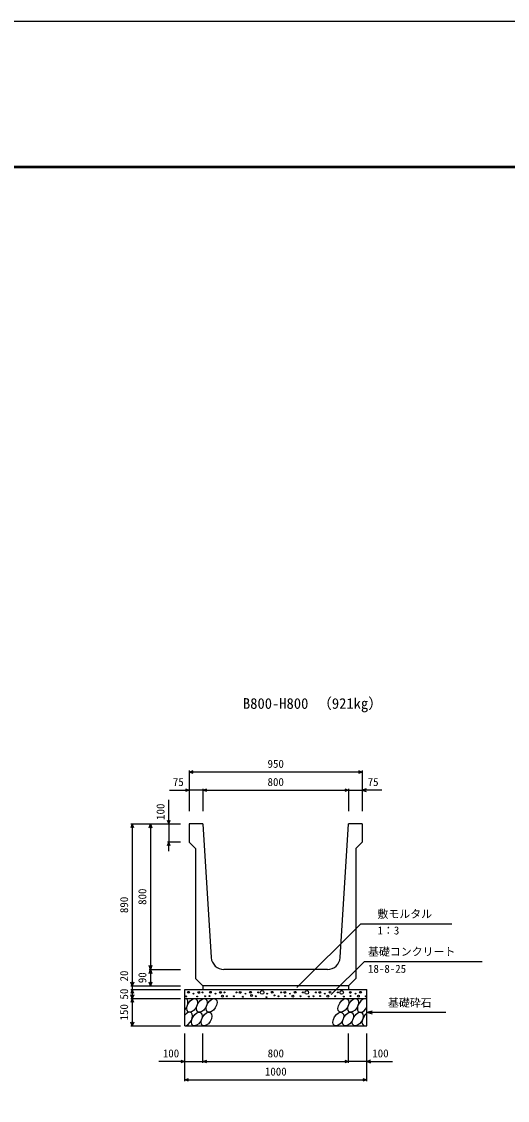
# Model space of a CAD drawing. Units: millimetres, scale not verified. Extents: x -33600 to 33600, y -11880 to 11880.
# Drawn here: x 24173 to 26840, y 5953 to 11880 of the extents above; entities that cross this region are included whole.
import ezdxf
from ezdxf.enums import TextEntityAlignment as Align

# ---------------------------------------------------------------- set-up
doc = ezdxf.new("R2010")
doc.units = ezdxf.units.MM
doc.header["$LTSCALE"] = 40
for name, color, linetype, lineweight in [('0-0_DIM', 7, 'Continuous', 25), ('0-1_Defpoints', 5, 'Continuous', 25), ('0-2_HATCH', 6, 'Continuous', 25), ('0-5_OUTLINE', 3, 'Continuous', 25), ('0-6_TXT', 7, 'Continuous', 25), ('0-7_WAKU', 3, 'Continuous', 25)]:
    doc.layers.add(name, color=color, linetype=linetype, lineweight=lineweight)
doc.styles.add('ＭＳ ゴシック', font='')
doc.styles.get('ＭＳ ゴシック').set_extended_font_data('MS Gothic')

msp = doc.modelspace()

# ---------------------------------------------------------------- linework, layer by layer
at = {"layer": '0-0_DIM'}
for p, q in [((25093.16, 7764.33), (25093.16, 7541.83)), ((26043.16, 7756.83), (25093.16, 7756.83)), ((26043.16, 7764.33), (26043.16, 7541.83)), ((24984.78, 7656.83), (25093.16, 7656.83)), ((25168.16, 7656.83), (25093.16, 7656.83)), ((25168.16, 7664.33), (25168.16, 7541.83)), ((25168.16, 7656.83), (25968.16, 7656.83)), ((25968.16, 7664.33), (25968.16, 7541.83)), ((25968.16, 7656.83), (26043.16, 7656.83)), ((26151.53, 7656.83), (26043.16, 7656.83)), ((24980.66, 7471.83), (24980.66, 7604.08)), ((24773.16, 7471.83), (25045.66, 7471.83)), ((24780.66, 7471.83), (24780.66, 6581.83)), ((24880.66, 7471.83), (24880.66, 6671.83)), ((24980.66, 7471.83), (24980.66, 7371.83)), ((25045.66, 7371.83), (24973.16, 7371.83)), ((24980.66, 7321.83), (24980.66, 7371.83)), ((26035.05, 6923.02), (25684.42, 6572.39)), ((26035.05, 6923.02), (26535.35, 6923.02)), ((26054.78, 6715.76), (25873.33, 6534.31)), ((26054.78, 6715.76), (26701.66, 6715.76)), ((24873.16, 6671.83), (25045.66, 6671.83)), ((24880.66, 6671.83), (24880.66, 6581.83)), ((24773.16, 6581.83), (25045.66, 6581.83)), ((24773.16, 6561.83), (25045.66, 6561.83)), ((24773.16, 6511.83), (25045.66, 6511.83)), ((24780.66, 6511.83), (24780.66, 6361.83)), ((26068.16, 6436.83), (26097.13, 6444.59)), ((26068.16, 6436.83), (26501.47, 6436.83)), ((26068.16, 6436.83), (26097.13, 6429.06)), ((24773.16, 6361.83), (25045.66, 6361.83)), ((25068.16, 6058.4), (25068.16, 6319.76)), ((25168.16, 6158.4), (25168.16, 6319.76)), ((25968.16, 6158.4), (25968.16, 6319.76)), ((26068.16, 6058.4), (26068.16, 6319.76)), ((25068.16, 6165.9), (24926.36, 6165.9)), ((25068.16, 6165.9), (25168.16, 6165.9)), ((25168.16, 6165.9), (25968.16, 6165.9)), ((26068.16, 6165.9), (25968.16, 6165.9)), ((26068.16, 6165.9), (26209.95, 6165.9)), ((25068.16, 6065.9), (26068.16, 6065.9))]:
    msp.add_line(p, q, dxfattribs=at)
for points in [[(25114.3, 7749.13), (25093.16, 7756.83), (25114.3, 7764.52)], [(26022.01, 7764.52), (26043.16, 7756.83), (26022.01, 7749.13)], [(25072.01, 7664.52), (25093.16, 7656.83), (25072.01, 7649.13)], [(25189.3, 7649.13), (25168.16, 7656.83), (25189.3, 7664.52)], [(25947.01, 7664.52), (25968.16, 7656.83), (25947.01, 7649.13)], [(26064.3, 7664.52), (26043.16, 7656.83), (26064.3, 7649.13)], [(24788.35, 7450.68), (24780.66, 7471.83), (24772.96, 7450.68)], [(24872.96, 7450.68), (24880.66, 7471.83), (24888.35, 7450.68)], [(24972.96, 7492.97), (24980.66, 7471.83), (24988.35, 7492.97)], [(24988.35, 7350.68), (24980.66, 7371.83), (24972.96, 7350.68)], [(24888.35, 6692.97), (24880.66, 6671.83), (24872.96, 6692.97)], [(24872.96, 6650.68), (24880.66, 6671.83), (24888.35, 6650.68)], [(24788.35, 6602.97), (24780.66, 6581.83), (24772.96, 6602.97)], [(24780.66, 6581.83), (24780.66, 6561.83), (24780.66, 6511.83)], [(24888.35, 6602.97), (24880.66, 6581.83), (24872.96, 6602.97)], [(24788.35, 6540.68), (24780.66, 6561.83), (24772.96, 6540.68)], [(24788.35, 6532.97), (24780.66, 6511.83), (24772.96, 6532.97)], [(24788.35, 6490.68), (24780.66, 6511.83), (24772.96, 6490.68)], [(24788.35, 6382.97), (24780.66, 6361.83), (24772.96, 6382.97)], [(25047.01, 6173.59), (25068.16, 6165.9), (25047.01, 6158.2)], [(25189.3, 6158.2), (25168.16, 6165.9), (25189.3, 6173.59)], [(25947.01, 6173.59), (25968.16, 6165.9), (25947.01, 6158.2)], [(26089.3, 6173.59), (26068.16, 6165.9), (26089.3, 6158.2)], [(25089.3, 6058.2), (25068.16, 6065.9), (25089.3, 6073.59)], [(26047.01, 6073.59), (26068.16, 6065.9), (26047.01, 6058.2)]]:
    msp.add_lwpolyline(points, dxfattribs=at)
at = {"layer": '0-1_Defpoints'}
msp.add_lwpolyline([(0, -11880), (33600, -11880), (33600, 11880), (0, 11880)], close=True, dxfattribs=at)
at = {"layer": '0-2_HATCH'}
for centre, radius in [((25076.82, 6524.13), 2.5), ((25089.24, 6546.93), 5), ((25117.28, 6539.05), 2.5), ((25136.8, 6523.78), 2.5), ((25145.32, 6546.05), 5), ((25166.35, 6546.05), 2.5), ((25180.37, 6525.04), 2.5), ((25205.31, 6525.72), 2.5), ((25209.24, 6546.93), 5), ((25237.28, 6539.05), 2.5), ((25265.32, 6546.05), 5), ((25275.4, 6525.72), 5), ((25286.35, 6546.05), 2.5), ((25300.37, 6525.04), 2.5), ((25338.18, 6525.04), 2.5), ((25352.2, 6546.05), 2.5), ((25373.23, 6546.05), 5), ((25388.35, 6522.01), 2.5), ((25401.27, 6539.05), 2.5), ((25429.31, 6546.93), 5), ((25435.73, 6529.2), 5), ((25458.18, 6525.04), 2.5), ((25472.2, 6546.05), 2.5), ((25493.23, 6546.05), 10), ((25516.71, 6519.77), 2.5), ((25521.27, 6539.05), 2.5), ((25549.31, 6546.93), 5), ((25560.65, 6529.36), 2.5), ((25583.41, 6525.04), 2.5), ((25597.43, 6546.05), 2.5), ((25618.46, 6546.05), 5), ((25619.76, 6525.71), 2.5), ((25646.49, 6539.05), 2.5), ((25662.82, 6525.47), 5), ((25674.53, 6546.93), 5), ((25703.41, 6525.04), 2.5), ((25717.43, 6546.05), 2.5), ((25738.46, 6546.05), 10), ((25750.42, 6522.97), 2.5), ((25775.1, 6525.04), 2.5), ((25789.12, 6546.05), 2.5), ((25810.15, 6546.05), 5), ((25811.45, 6525.71), 2.5), ((25838.18, 6539.05), 2.5), ((25854.51, 6525.47), 5), ((25866.22, 6546.93), 5), ((25895.1, 6525.04), 2.5), ((25909.12, 6546.05), 2.5), ((25930.15, 6546.05), 10), ((25942.1, 6522.97), 2.5), ((25977.75, 6546.05), 5), ((25979.06, 6525.71), 2.5), ((26005.79, 6539.05), 2.5), ((26022.11, 6525.47), 5), ((26033.83, 6546.93), 5), ((26062.7, 6525.04), 2.5)]:
    msp.add_circle(centre, radius, dxfattribs=at)
for centre, start_param, end_param in [((25056.19, 6474.33), 4.3711174, 6.6890199), ((26046.34, 6474.33), 6.2831853, 11.0601374), ((25081.51, 6399.33), 3.4964223, 7.563715), ((26071.66, 6399.33), 0.9351899, 3.8417621)]:
    msp.add_ellipse(centre, major_axis=(21.82, 35.31), ratio=0.5792, start_param=start_param, end_param=end_param, dxfattribs=at)
for centre in [(25109.4, 6474.33), (25162.61, 6474.33), (25215.83, 6474.33), (25939.91, 6474.33), (25993.12, 6474.33), (25134.72, 6399.33), (25187.94, 6399.33), (25912.02, 6399.33), (25965.23, 6399.33), (26018.45, 6399.33)]:
    msp.add_ellipse(centre, major_axis=(21.82, 35.31), ratio=0.5792, dxfattribs=at)
at = {"layer": '0-5_OUTLINE'}
for p, q in [((25093.16, 7471.83), (25093.16, 7371.83)), ((25168.16, 7471.83), (25093.16, 7471.83)), ((25168.16, 7471.83), (25214.05, 6737.46)), ((25922.26, 6737.46), (25968.16, 7471.83)), ((26043.16, 7471.83), (25968.16, 7471.83)), ((25093.16, 7371.83), (25128.16, 7336.83)), ((25128.16, 7336.83), (25128.16, 6621.83)), ((25852.39, 6671.83), (25283.92, 6671.83)), ((25168.16, 6581.83), (25128.16, 6621.83)), ((25968.16, 6581.83), (25168.16, 6581.83)), ((25168.16, 6581.83), (25168.16, 6561.83)), ((25968.16, 6581.83), (26008.16, 6621.83)), ((25968.16, 6581.83), (25968.16, 6561.83)), ((25068.16, 6561.83), (26068.16, 6561.83)), ((25068.16, 6361.83), (25068.16, 6561.83)), ((26068.16, 6361.83), (26068.16, 6561.83)), ((25068.16, 6511.83), (26068.16, 6511.83)), ((25068.16, 6361.83), (26068.16, 6361.83))]:
    msp.add_line(p, q, dxfattribs=at)
msp.add_lwpolyline([(26043.16, 7471.83), (26043.16, 7371.83), (26008.16, 7336.83), (26008.16, 6621.83)], dxfattribs=at)
for centre, start, end in [((25283.92, 6741.83), 183.57633, 270), ((25852.39, 6741.83), 270, 356.42367)]:
    msp.add_arc(centre, 70, start, end, dxfattribs=at)
at = {"layer": '0-7_WAKU', "lineweight": 50}
msp.add_lwpolyline([(800, -11080), (32800, -11080), (32800, 11080), (800, 11080)], close=True, dxfattribs=at)

# ---------------------------------------------------------------- texts
at = {"layer": '0-0_DIM', "style": 'ＭＳ ゴシック'}
for s, p in [('950', (25523.16, 7766.83)), ('75', (25003.32, 7666.83)), ('800', (25523.16, 7666.83)), ('75', (26073, 7666.83)), ('敷モルタル', (26126.79, 6941.76)), ('1：3', (26126.79, 6851.07)), ('基礎コンクリート', (26074.78, 6734.5)), ('18-8-25', (26074.78, 6640.68)), ('基礎砕石', (26184.48, 6454)), ('100', (24948.16, 6175.9)), ('800', (25523.69, 6175.9)), ('100', (26098.16, 6175.9)), ('1000', (25508.69, 6075.9))]:
    msp.add_text(s, height=43.99, dxfattribs=at).set_placement(p, align=Align.BOTTOM_LEFT)
for s, p in [('100', (24970.66, 7493.75)), ('800', (24870.66, 7026.83)), ('890', (24770.66, 6981.83)), ('20', (24770.66, 6606.14)), ('90', (24870.66, 6596.83)), ('50', (24770.66, 6506.83)), ('150', (24770.66, 6391.83))]:
    msp.add_text(s, height=43.99, rotation=90, dxfattribs=at).set_placement(p, align=Align.BOTTOM_LEFT)
at = {"layer": '0-6_TXT', "style": 'ＭＳ ゴシック'}
for s, p in [('B800-H800', (25388.16, 8086.5)), ('（921kg）', (25796.53, 8086.5))]:
    msp.add_text(s, height=58.65, dxfattribs=at).set_placement(p, align=Align.BOTTOM_LEFT)

doc.saveas('drawing.dxf')
